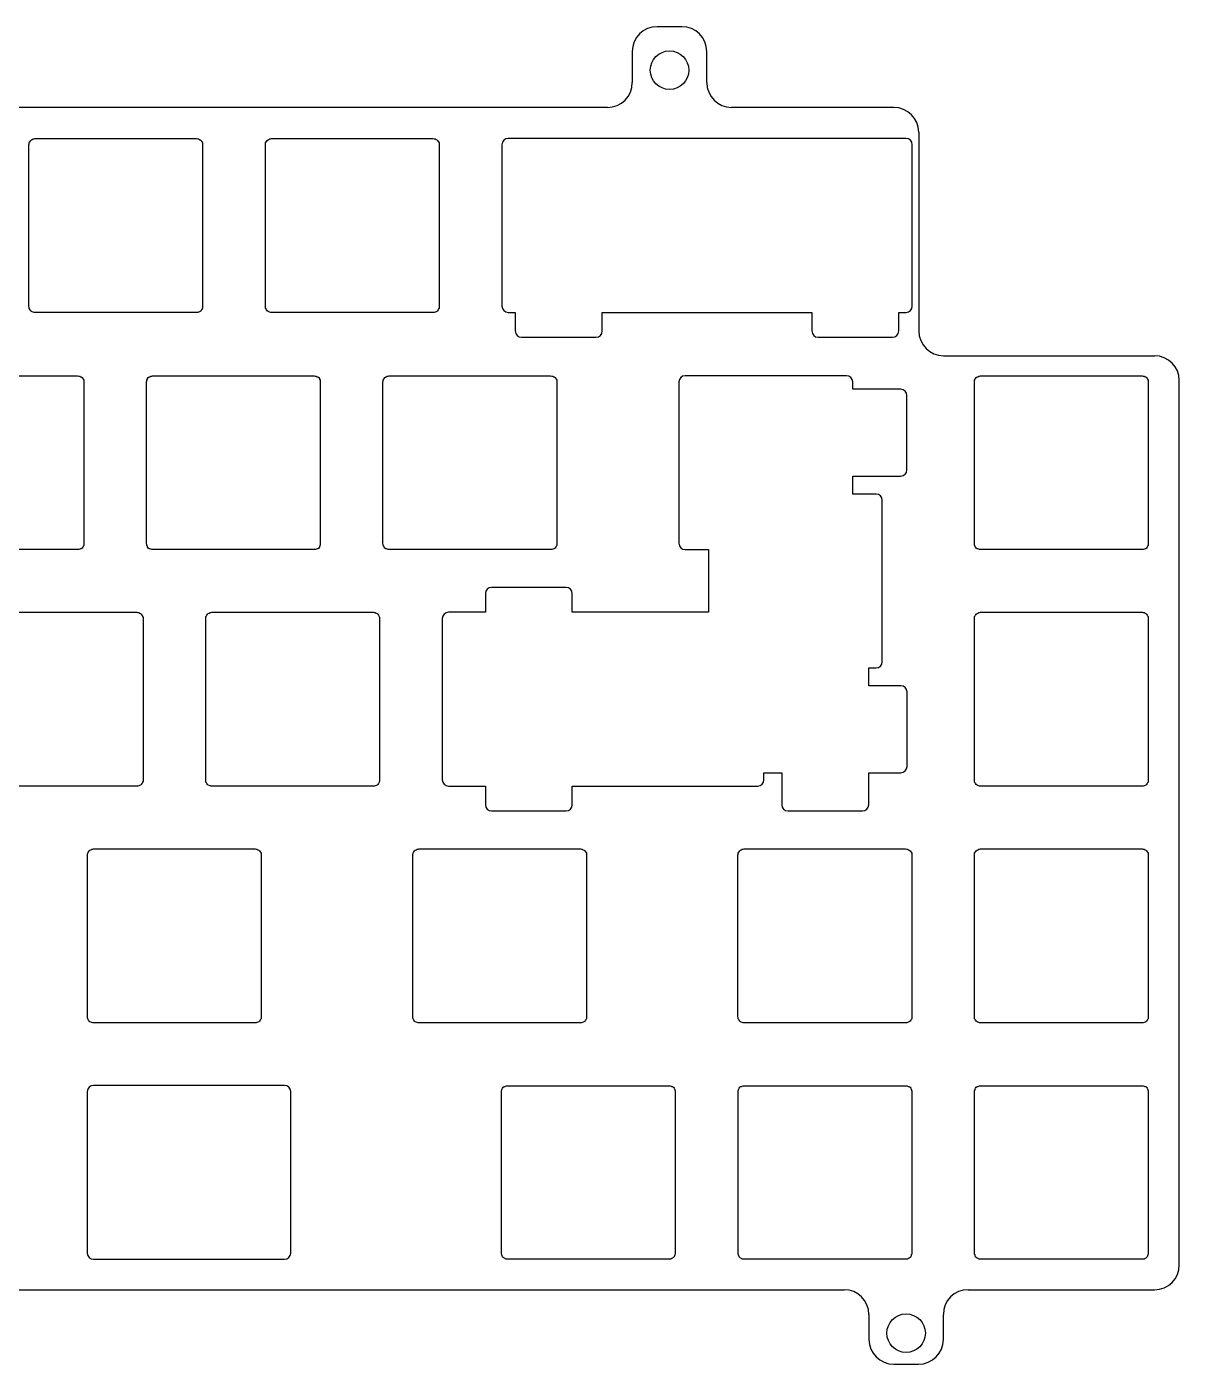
# Model space of a CAD drawing. Header units: millimetres. Extents: x 0 to 378, y -8 to 246.
# Drawn here: x 285.2 to 378, y 138.4 to 246.1 of the extents above; entities that cross this region are included whole.
import ezdxf

# ---------------------------------------------------------------- set-up
doc = ezdxf.new("R2010")
doc.units = ezdxf.units.MM
doc.header["$LTSCALE"] = 23.1

msp = doc.modelspace()

# ---------------------------------------------------------------- linework, layer by layer
at = {"color": 7, "lineweight": -3}
for p, q in [((337.99, 246.15), (335.99, 246.15)), ((333.99, 244.15), (333.99, 241.65)), ((339.99, 241.65), (339.99, 244.15)), ((331.99, 239.65), (221.14, 239.65)), ((355.06, 239.65), (341.99, 239.65)), ((356.04, 237.15), (323.99, 237.15)), ((357.06, 237.65), (357.06, 221.65)), ((323.49, 236.65), (323.49, 223.65)), ((356.54, 223.65), (356.54, 236.65)), ((323.99, 223.15), (324.57, 223.15)), ((324.57, 223.15), (324.57, 221.65)), ((331.57, 221.65), (331.57, 223.15)), ((331.57, 223.15), (348.45, 223.15)), ((348.45, 223.15), (348.45, 221.65)), ((355.45, 221.65), (355.45, 223.15)), ((355.45, 223.15), (356.04, 223.15)), ((325.07, 221.15), (331.07, 221.15)), ((348.95, 221.15), (354.95, 221.15)), ((359.06, 219.65), (376.04, 219.65)), ((351.24, 218.05), (338.24, 218.05)), ((378.04, 146.45), (378.04, 217.65)), ((337.74, 217.55), (337.74, 204.55)), ((351.74, 216.96), (351.74, 217.55)), ((355.6, 216.96), (351.74, 216.96)), ((356.1, 210.46), (356.1, 216.46)), ((351.74, 208.52), (351.74, 209.96)), ((351.74, 209.96), (355.6, 209.96)), ((353.62, 208.52), (351.74, 208.52)), ((354.12, 195.02), (354.12, 208.02)), ((338.24, 204.05), (340.12, 204.05)), ((340.12, 204.05), (340.12, 199)), ((322.16, 200.5), (322.16, 199)), ((328.66, 201), (322.66, 201)), ((329.16, 199), (329.16, 200.5)), ((318.69, 198.5), (318.69, 185.5)), ((322.16, 199), (319.19, 199)), ((340.12, 199), (329.16, 199)), ((353.03, 193.08), (353.03, 194.52)), ((353.03, 194.52), (353.62, 194.52)), ((355.62, 193.08), (353.03, 193.08)), ((356.12, 186.58), (356.12, 192.58)), ((344.59, 185.5), (344.59, 186.08)), ((344.59, 186.08), (346.03, 186.08)), ((346.03, 186.08), (346.03, 183.5)), ((353.03, 183.5), (353.03, 186.08)), ((353.03, 186.08), (355.62, 186.08)), ((319.19, 185), (322.16, 185)), ((322.16, 185), (322.16, 183.5)), ((329.16, 183.5), (329.16, 185)), ((329.16, 185), (344.09, 185)), ((322.66, 183), (328.66, 183)), ((346.53, 183), (352.53, 183)), ((305.98, 160.9), (290.6, 160.9)), ((290.1, 160.4), (290.1, 147.4)), ((306.48, 147.4), (306.48, 160.4)), ((290.6, 146.9), (305.98, 146.9)), ((259.19, 144.45), (351.04, 144.45)), ((361.04, 144.45), (376.04, 144.45)), ((353.04, 142.45), (353.04, 140.45)), ((359.04, 140.45), (359.04, 142.45)), ((355.04, 138.45), (357.04, 138.45))]:
    msp.add_line(p, q, dxfattribs=at)
for points in [[(299.39, 223.65), (299.39, 223.55), (299.39, 223.47), (299.39, 223.47), (299.34, 223.42), (299.31, 223.35), (299.31, 223.35), (299.26, 223.27), (299.19, 223.22), (299.19, 223.22), (299.14, 223.2), (299.06, 223.17), (299.06, 223.17), (298.99, 223.15), (298.89, 223.15), (285.89, 223.15), (285.89, 223.15), (285.81, 223.15), (285.74, 223.17), (285.74, 223.17), (285.66, 223.2), (285.61, 223.22), (285.61, 223.22), (285.54, 223.27), (285.49, 223.35), (285.49, 223.35), (285.46, 223.42), (285.41, 223.47), (285.41, 223.47), (285.41, 223.55), (285.39, 223.65), (285.39, 236.65), (285.39, 236.65), (285.41, 236.72), (285.41, 236.8), (285.41, 236.8), (285.46, 236.87), (285.49, 236.92), (285.49, 236.92), (285.54, 237), (285.61, 237.05), (285.61, 237.05), (285.66, 237.07), (285.74, 237.12), (285.74, 237.12), (285.81, 237.12), (285.89, 237.15), (298.89, 237.15), (298.89, 237.15), (298.99, 237.12), (299.06, 237.12), (299.06, 237.12), (299.14, 237.07), (299.19, 237.05), (299.19, 237.05), (299.26, 237), (299.31, 236.92), (299.31, 236.92), (299.34, 236.87), (299.39, 236.8), (299.39, 236.8), (299.39, 236.72), (299.39, 236.65), (299.39, 223.65)], [(318.44, 223.65), (318.44, 223.55), (318.44, 223.47), (318.44, 223.47), (318.39, 223.42), (318.36, 223.35), (318.36, 223.35), (318.31, 223.27), (318.24, 223.22), (318.24, 223.22), (318.19, 223.2), (318.11, 223.17), (318.11, 223.17), (318.04, 223.15), (317.94, 223.15), (304.94, 223.15), (304.94, 223.15), (304.86, 223.15), (304.79, 223.17), (304.79, 223.17), (304.71, 223.2), (304.66, 223.22), (304.66, 223.22), (304.59, 223.27), (304.54, 223.35), (304.54, 223.35), (304.51, 223.42), (304.46, 223.47), (304.46, 223.47), (304.46, 223.55), (304.44, 223.65), (304.44, 236.65), (304.44, 236.65), (304.46, 236.72), (304.46, 236.8), (304.46, 236.8), (304.51, 236.87), (304.54, 236.92), (304.54, 236.92), (304.59, 237), (304.66, 237.05), (304.66, 237.05), (304.71, 237.07), (304.79, 237.12), (304.79, 237.12), (304.86, 237.12), (304.94, 237.15), (317.94, 237.15), (317.94, 237.15), (318.04, 237.12), (318.11, 237.12), (318.11, 237.12), (318.19, 237.07), (318.24, 237.05), (318.24, 237.05), (318.31, 237), (318.36, 236.92), (318.36, 236.92), (318.39, 236.87), (318.44, 236.8), (318.44, 236.8), (318.44, 236.72), (318.44, 236.65), (318.44, 223.65)], [(276.31, 218.05), (289.31, 218.05), (289.31, 218.05), (289.41, 218.02), (289.49, 218.02), (289.49, 218.02), (289.56, 217.97), (289.61, 217.95), (289.61, 217.95), (289.69, 217.9), (289.74, 217.82), (289.74, 217.82), (289.76, 217.77), (289.81, 217.7), (289.81, 217.7), (289.81, 217.62), (289.81, 217.55), (289.81, 204.55)], [(308.86, 204.55), (308.86, 204.45), (308.86, 204.37), (308.86, 204.37), (308.81, 204.32), (308.79, 204.25), (308.79, 204.25), (308.74, 204.17), (308.66, 204.12), (308.66, 204.12), (308.61, 204.1), (308.54, 204.07), (308.54, 204.07), (308.46, 204.05), (308.36, 204.05), (295.36, 204.05), (295.36, 204.05), (295.29, 204.05), (295.21, 204.07), (295.21, 204.07), (295.14, 204.1), (295.09, 204.12), (295.09, 204.12), (295.01, 204.17), (294.96, 204.25), (294.96, 204.25), (294.94, 204.32), (294.89, 204.37), (294.89, 204.37), (294.89, 204.45), (294.86, 204.55), (294.86, 217.55), (294.86, 217.55), (294.89, 217.62), (294.89, 217.7), (294.89, 217.7), (294.94, 217.77), (294.96, 217.82), (294.96, 217.82), (295.01, 217.9), (295.09, 217.95), (295.09, 217.95), (295.14, 217.97), (295.21, 218.02), (295.21, 218.02), (295.29, 218.02), (295.36, 218.05), (308.36, 218.05), (308.36, 218.05), (308.46, 218.02), (308.54, 218.02), (308.54, 218.02), (308.61, 217.97), (308.66, 217.95), (308.66, 217.95), (308.74, 217.9), (308.79, 217.82), (308.79, 217.82), (308.81, 217.77), (308.86, 217.7), (308.86, 217.7), (308.86, 217.62), (308.86, 217.55), (308.86, 204.55)], [(327.91, 204.55), (327.91, 204.45), (327.91, 204.37), (327.91, 204.37), (327.86, 204.32), (327.84, 204.25), (327.84, 204.25), (327.79, 204.17), (327.71, 204.12), (327.71, 204.12), (327.66, 204.1), (327.59, 204.07), (327.59, 204.07), (327.51, 204.05), (327.41, 204.05), (314.41, 204.05), (314.41, 204.05), (314.34, 204.05), (314.26, 204.07), (314.26, 204.07), (314.19, 204.1), (314.14, 204.12), (314.14, 204.12), (314.06, 204.17), (314.01, 204.25), (314.01, 204.25), (313.99, 204.32), (313.94, 204.37), (313.94, 204.37), (313.94, 204.45), (313.91, 204.55), (313.91, 217.55), (313.91, 217.55), (313.94, 217.62), (313.94, 217.7), (313.94, 217.7), (313.99, 217.77), (314.01, 217.82), (314.01, 217.82), (314.06, 217.9), (314.14, 217.95), (314.14, 217.95), (314.19, 217.97), (314.26, 218.02), (314.26, 218.02), (314.34, 218.02), (314.41, 218.05), (327.41, 218.05), (327.41, 218.05), (327.51, 218.02), (327.59, 218.02), (327.59, 218.02), (327.66, 217.97), (327.71, 217.95), (327.71, 217.95), (327.79, 217.9), (327.84, 217.82), (327.84, 217.82), (327.86, 217.77), (327.91, 217.7), (327.91, 217.7), (327.91, 217.62), (327.91, 217.55), (327.91, 204.55)], [(375.54, 204.55), (375.54, 204.45), (375.54, 204.37), (375.54, 204.37), (375.49, 204.32), (375.46, 204.25), (375.46, 204.25), (375.41, 204.17), (375.34, 204.12), (375.34, 204.12), (375.29, 204.1), (375.21, 204.07), (375.21, 204.07), (375.14, 204.05), (375.04, 204.05), (362.04, 204.05), (362.04, 204.05), (361.96, 204.05), (361.89, 204.07), (361.89, 204.07), (361.81, 204.1), (361.76, 204.12), (361.76, 204.12), (361.69, 204.17), (361.64, 204.25), (361.64, 204.25), (361.61, 204.32), (361.56, 204.37), (361.56, 204.37), (361.56, 204.45), (361.54, 204.55), (361.54, 217.55), (361.54, 217.55), (361.56, 217.62), (361.56, 217.7), (361.56, 217.7), (361.61, 217.77), (361.64, 217.82), (361.64, 217.82), (361.69, 217.9), (361.76, 217.95), (361.76, 217.95), (361.81, 217.97), (361.89, 218.02), (361.89, 218.02), (361.96, 218.02), (362.04, 218.05), (375.04, 218.05), (375.04, 218.05), (375.14, 218.02), (375.21, 218.02), (375.21, 218.02), (375.29, 217.97), (375.34, 217.95), (375.34, 217.95), (375.41, 217.9), (375.46, 217.82), (375.46, 217.82), (375.49, 217.77), (375.54, 217.7), (375.54, 217.7), (375.54, 217.62), (375.54, 217.55), (375.54, 204.55)], [(289.81, 204.55), (289.81, 204.45), (289.81, 204.37), (289.81, 204.37), (289.76, 204.32), (289.74, 204.25), (289.74, 204.25), (289.69, 204.17), (289.61, 204.12), (289.61, 204.12), (289.56, 204.1), (289.49, 204.07), (289.49, 204.07), (289.41, 204.05), (289.31, 204.05), (276.31, 204.05)], [(281.09, 199), (294.09, 199), (294.09, 199), (294.16, 198.97), (294.24, 198.97), (294.24, 198.97), (294.31, 198.92), (294.39, 198.9), (294.39, 198.9), (294.44, 198.85), (294.49, 198.77), (294.49, 198.77), (294.54, 198.72), (294.56, 198.65), (294.56, 198.65), (294.59, 198.57), (294.59, 198.5), (294.59, 185.5)], [(313.64, 185.5), (313.64, 185.4), (313.61, 185.32), (313.61, 185.32), (313.59, 185.27), (313.54, 185.2), (313.54, 185.2), (313.49, 185.12), (313.44, 185.07), (313.44, 185.07), (313.36, 185.05), (313.29, 185.02), (313.29, 185.02), (313.21, 185), (313.14, 185), (300.14, 185), (300.14, 185), (300.06, 185), (299.99, 185.02), (299.99, 185.02), (299.91, 185.05), (299.84, 185.07), (299.84, 185.07), (299.79, 185.12), (299.74, 185.2), (299.74, 185.2), (299.69, 185.27), (299.66, 185.32), (299.66, 185.32), (299.64, 185.4), (299.64, 185.5), (299.64, 198.5), (299.64, 198.5), (299.64, 198.57), (299.66, 198.65), (299.66, 198.65), (299.69, 198.72), (299.74, 198.77), (299.74, 198.77), (299.79, 198.85), (299.84, 198.9), (299.84, 198.9), (299.91, 198.92), (299.99, 198.97), (299.99, 198.97), (300.06, 198.97), (300.14, 199), (313.14, 199), (313.14, 199), (313.21, 198.97), (313.29, 198.97), (313.29, 198.97), (313.36, 198.92), (313.44, 198.9), (313.44, 198.9), (313.49, 198.85), (313.54, 198.77), (313.54, 198.77), (313.59, 198.72), (313.61, 198.65), (313.61, 198.65), (313.64, 198.57), (313.64, 198.5), (313.64, 185.5)], [(375.54, 185.5), (375.54, 185.4), (375.54, 185.32), (375.54, 185.32), (375.49, 185.27), (375.46, 185.2), (375.46, 185.2), (375.41, 185.12), (375.34, 185.07), (375.34, 185.07), (375.29, 185.05), (375.21, 185.02), (375.21, 185.02), (375.14, 185), (375.04, 185), (362.04, 185), (362.04, 185), (361.96, 185), (361.89, 185.02), (361.89, 185.02), (361.81, 185.05), (361.76, 185.07), (361.76, 185.07), (361.69, 185.12), (361.64, 185.2), (361.64, 185.2), (361.61, 185.27), (361.56, 185.32), (361.56, 185.32), (361.56, 185.4), (361.54, 185.5), (361.54, 198.5), (361.54, 198.5), (361.56, 198.57), (361.56, 198.65), (361.56, 198.65), (361.61, 198.72), (361.64, 198.77), (361.64, 198.77), (361.69, 198.85), (361.76, 198.9), (361.76, 198.9), (361.81, 198.92), (361.89, 198.97), (361.89, 198.97), (361.96, 198.97), (362.04, 199), (375.04, 199), (375.04, 199), (375.14, 198.97), (375.21, 198.97), (375.21, 198.97), (375.29, 198.92), (375.34, 198.9), (375.34, 198.9), (375.41, 198.85), (375.46, 198.77), (375.46, 198.77), (375.49, 198.72), (375.54, 198.65), (375.54, 198.65), (375.54, 198.57), (375.54, 198.5), (375.54, 185.5)], [(294.59, 185.5), (294.59, 185.4), (294.56, 185.32), (294.56, 185.32), (294.54, 185.27), (294.49, 185.2), (294.49, 185.2), (294.44, 185.12), (294.39, 185.07), (294.39, 185.07), (294.31, 185.05), (294.24, 185.02), (294.24, 185.02), (294.16, 185), (294.09, 185), (281.09, 185)], [(304.11, 166.45), (304.11, 166.35), (304.09, 166.27), (304.09, 166.27), (304.06, 166.22), (304.01, 166.15), (304.01, 166.15), (303.96, 166.07), (303.91, 166.02), (303.91, 166.02), (303.84, 166), (303.76, 165.97), (303.76, 165.97), (303.69, 165.95), (303.61, 165.95), (290.61, 165.95), (290.61, 165.95), (290.54, 165.95), (290.46, 165.97), (290.46, 165.97), (290.39, 166), (290.31, 166.02), (290.31, 166.02), (290.26, 166.07), (290.21, 166.15), (290.21, 166.15), (290.16, 166.22), (290.14, 166.27), (290.14, 166.27), (290.11, 166.35), (290.11, 166.45), (290.11, 179.45), (290.11, 179.45), (290.11, 179.52), (290.14, 179.6), (290.14, 179.6), (290.16, 179.67), (290.21, 179.72), (290.21, 179.72), (290.26, 179.8), (290.31, 179.85), (290.31, 179.85), (290.39, 179.87), (290.46, 179.92), (290.46, 179.92), (290.54, 179.92), (290.61, 179.95), (303.61, 179.95), (303.61, 179.95), (303.69, 179.92), (303.76, 179.92), (303.76, 179.92), (303.84, 179.87), (303.91, 179.85), (303.91, 179.85), (303.96, 179.8), (304.01, 179.72), (304.01, 179.72), (304.06, 179.67), (304.09, 179.6), (304.09, 179.6), (304.11, 179.52), (304.11, 179.45), (304.11, 166.45)], [(330.31, 166.45), (330.31, 166.35), (330.29, 166.27), (330.29, 166.27), (330.26, 166.22), (330.21, 166.15), (330.21, 166.15), (330.16, 166.07), (330.11, 166.02), (330.11, 166.02), (330.04, 166), (329.96, 165.97), (329.96, 165.97), (329.89, 165.95), (329.81, 165.95), (316.81, 165.95), (316.81, 165.95), (316.74, 165.95), (316.66, 165.97), (316.66, 165.97), (316.59, 166), (316.51, 166.02), (316.51, 166.02), (316.46, 166.07), (316.41, 166.15), (316.41, 166.15), (316.36, 166.22), (316.34, 166.27), (316.34, 166.27), (316.31, 166.35), (316.31, 166.45), (316.31, 179.45), (316.31, 179.45), (316.31, 179.52), (316.34, 179.6), (316.34, 179.6), (316.36, 179.67), (316.41, 179.72), (316.41, 179.72), (316.46, 179.8), (316.51, 179.85), (316.51, 179.85), (316.59, 179.87), (316.66, 179.92), (316.66, 179.92), (316.74, 179.92), (316.81, 179.95), (329.81, 179.95), (329.81, 179.95), (329.89, 179.92), (329.96, 179.92), (329.96, 179.92), (330.04, 179.87), (330.11, 179.85), (330.11, 179.85), (330.16, 179.8), (330.21, 179.72), (330.21, 179.72), (330.26, 179.67), (330.29, 179.6), (330.29, 179.6), (330.31, 179.52), (330.31, 179.45), (330.31, 166.45)], [(356.49, 166.45), (356.49, 166.35), (356.49, 166.27), (356.49, 166.27), (356.44, 166.22), (356.41, 166.15), (356.41, 166.15), (356.36, 166.07), (356.29, 166.02), (356.29, 166.02), (356.24, 166), (356.16, 165.97), (356.16, 165.97), (356.09, 165.95), (355.99, 165.95), (342.99, 165.95), (342.99, 165.95), (342.91, 165.95), (342.84, 165.97), (342.84, 165.97), (342.76, 166), (342.71, 166.02), (342.71, 166.02), (342.64, 166.07), (342.59, 166.15), (342.59, 166.15), (342.56, 166.22), (342.51, 166.27), (342.51, 166.27), (342.51, 166.35), (342.49, 166.45), (342.49, 179.45), (342.49, 179.45), (342.51, 179.52), (342.51, 179.6), (342.51, 179.6), (342.56, 179.67), (342.59, 179.72), (342.59, 179.72), (342.64, 179.8), (342.71, 179.85), (342.71, 179.85), (342.76, 179.87), (342.84, 179.92), (342.84, 179.92), (342.91, 179.92), (342.99, 179.95), (355.99, 179.95), (355.99, 179.95), (356.09, 179.92), (356.16, 179.92), (356.16, 179.92), (356.24, 179.87), (356.29, 179.85), (356.29, 179.85), (356.36, 179.8), (356.41, 179.72), (356.41, 179.72), (356.44, 179.67), (356.49, 179.6), (356.49, 179.6), (356.49, 179.52), (356.49, 179.45), (356.49, 166.45)], [(375.54, 166.45), (375.54, 166.35), (375.54, 166.27), (375.54, 166.27), (375.49, 166.22), (375.46, 166.15), (375.46, 166.15), (375.41, 166.07), (375.34, 166.02), (375.34, 166.02), (375.29, 166), (375.21, 165.97), (375.21, 165.97), (375.14, 165.95), (375.04, 165.95), (362.04, 165.95), (362.04, 165.95), (361.96, 165.95), (361.89, 165.97), (361.89, 165.97), (361.81, 166), (361.76, 166.02), (361.76, 166.02), (361.69, 166.07), (361.64, 166.15), (361.64, 166.15), (361.61, 166.22), (361.56, 166.27), (361.56, 166.27), (361.56, 166.35), (361.54, 166.45), (361.54, 179.45), (361.54, 179.45), (361.56, 179.52), (361.56, 179.6), (361.56, 179.6), (361.61, 179.67), (361.64, 179.72), (361.64, 179.72), (361.69, 179.8), (361.76, 179.85), (361.76, 179.85), (361.81, 179.87), (361.89, 179.92), (361.89, 179.92), (361.96, 179.92), (362.04, 179.95), (375.04, 179.95), (375.04, 179.95), (375.14, 179.92), (375.21, 179.92), (375.21, 179.92), (375.29, 179.87), (375.34, 179.85), (375.34, 179.85), (375.41, 179.8), (375.46, 179.72), (375.46, 179.72), (375.49, 179.67), (375.54, 179.6), (375.54, 179.6), (375.54, 179.52), (375.54, 179.45), (375.54, 166.45)], [(337.44, 147.4), (337.44, 147.32), (337.41, 147.25), (337.41, 147.25), (337.39, 147.17), (337.36, 147.1), (337.36, 147.1), (337.31, 147.05), (337.24, 147), (337.24, 147), (337.16, 146.95), (337.11, 146.92), (337.11, 146.92), (337.04, 146.9), (336.94, 146.9), (323.96, 146.9), (323.96, 146.9), (323.86, 146.9), (323.79, 146.92), (323.79, 146.92), (323.74, 146.95), (323.66, 147), (323.66, 147), (323.59, 147.05), (323.54, 147.1), (323.54, 147.1), (323.51, 147.17), (323.49, 147.25), (323.49, 147.25), (323.46, 147.32), (323.46, 147.4), (323.46, 160.37), (323.46, 160.37), (323.46, 160.47), (323.49, 160.55), (323.49, 160.55), (323.51, 160.62), (323.54, 160.67), (323.54, 160.67), (323.59, 160.75), (323.66, 160.8), (323.66, 160.8), (323.74, 160.82), (323.79, 160.85), (323.79, 160.85), (323.86, 160.87), (323.96, 160.87), (336.94, 160.87), (336.94, 160.87), (337.04, 160.87), (337.11, 160.85), (337.11, 160.85), (337.16, 160.82), (337.24, 160.8), (337.24, 160.8), (337.31, 160.75), (337.36, 160.67), (337.36, 160.67), (337.39, 160.62), (337.41, 160.55), (337.41, 160.55), (337.44, 160.47), (337.44, 160.37), (337.44, 147.4)], [(356.49, 147.4), (356.49, 147.32), (356.46, 147.25), (356.46, 147.25), (356.44, 147.17), (356.41, 147.1), (356.41, 147.1), (356.36, 147.05), (356.29, 147), (356.29, 147), (356.21, 146.95), (356.16, 146.92), (356.16, 146.92), (356.09, 146.9), (355.99, 146.9), (343.01, 146.9), (343.01, 146.9), (342.91, 146.9), (342.84, 146.92), (342.84, 146.92), (342.79, 146.95), (342.71, 147), (342.71, 147), (342.64, 147.05), (342.59, 147.1), (342.59, 147.1), (342.56, 147.17), (342.54, 147.25), (342.54, 147.25), (342.51, 147.32), (342.51, 147.4), (342.51, 160.37), (342.51, 160.37), (342.51, 160.47), (342.54, 160.55), (342.54, 160.55), (342.56, 160.62), (342.59, 160.67), (342.59, 160.67), (342.64, 160.75), (342.71, 160.8), (342.71, 160.8), (342.79, 160.82), (342.84, 160.85), (342.84, 160.85), (342.91, 160.87), (343.01, 160.87), (355.99, 160.87), (355.99, 160.87), (356.09, 160.87), (356.16, 160.85), (356.16, 160.85), (356.21, 160.82), (356.29, 160.8), (356.29, 160.8), (356.36, 160.75), (356.41, 160.67), (356.41, 160.67), (356.44, 160.62), (356.46, 160.55), (356.46, 160.55), (356.49, 160.47), (356.49, 160.37), (356.49, 147.4)], [(375.54, 147.4), (375.54, 147.32), (375.51, 147.25), (375.51, 147.25), (375.49, 147.17), (375.46, 147.1), (375.46, 147.1), (375.41, 147.05), (375.34, 147), (375.34, 147), (375.26, 146.95), (375.21, 146.92), (375.21, 146.92), (375.14, 146.9), (375.04, 146.9), (362.06, 146.9), (362.06, 146.9), (361.96, 146.9), (361.89, 146.92), (361.89, 146.92), (361.84, 146.95), (361.76, 147), (361.76, 147), (361.69, 147.05), (361.64, 147.1), (361.64, 147.1), (361.61, 147.17), (361.59, 147.25), (361.59, 147.25), (361.56, 147.32), (361.56, 147.4), (361.56, 160.37), (361.56, 160.37), (361.56, 160.47), (361.59, 160.55), (361.59, 160.55), (361.61, 160.62), (361.64, 160.67), (361.64, 160.67), (361.69, 160.75), (361.76, 160.8), (361.76, 160.8), (361.84, 160.82), (361.89, 160.85), (361.89, 160.85), (361.96, 160.87), (362.06, 160.87), (375.04, 160.87), (375.04, 160.87), (375.14, 160.87), (375.21, 160.85), (375.21, 160.85), (375.26, 160.82), (375.34, 160.8), (375.34, 160.8), (375.41, 160.75), (375.46, 160.67), (375.46, 160.67), (375.49, 160.62), (375.51, 160.55), (375.51, 160.55), (375.54, 160.47), (375.54, 160.37), (375.54, 147.4)]]:
    msp.add_lwpolyline(points, dxfattribs=at)
for centre in [(336.99, 242.65), (356.04, 140.95)]:
    msp.add_circle(centre, 1.55, dxfattribs=at)
for centre, radius, start, end in [((335.99, 244.15), 2, 90, 180), ((337.99, 244.15), 2, 0, 90), ((331.99, 241.65), 2, 270, 0), ((341.99, 241.65), 2, 180, 270), ((355.06, 237.65), 2, 0, 90), ((323.99, 236.65), 0.5, 90, 180), ((356.04, 236.65), 0.5, 0, 90), ((323.99, 223.65), 0.5, 180, 270), ((356.04, 223.65), 0.5, 270, 0), ((325.07, 221.65), 0.5, 180, 270), ((331.07, 221.65), 0.5, 270, 0), ((348.95, 221.65), 0.5, 180, 270), ((354.95, 221.65), 0.5, 270, 0), ((359.06, 221.65), 2, 180, 270), ((376.04, 217.65), 2, 0, 90), ((338.24, 217.55), 0.5, 90, 180), ((351.24, 217.55), 0.5, 0, 90), ((355.6, 216.46), 0.5, 0, 90), ((355.6, 210.46), 0.5, 270, 0), ((353.62, 208.02), 0.5, 0, 90), ((338.24, 204.55), 0.5, 180, 270), ((322.66, 200.5), 0.5, 90, 180), ((328.66, 200.5), 0.5, 0, 90), ((319.19, 198.5), 0.5, 90, 180), ((353.62, 195.02), 0.5, 270, 0), ((355.62, 192.58), 0.5, 0, 90), ((355.62, 186.58), 0.5, 270, 0), ((319.19, 185.5), 0.5, 180, 270), ((344.09, 185.5), 0.5, 270, 0), ((322.66, 183.5), 0.5, 180, 270), ((328.66, 183.5), 0.5, 270, 0), ((346.53, 183.5), 0.5, 180, 270), ((352.53, 183.5), 0.5, 270, 0), ((290.6, 160.4), 0.5, 90, 180), ((305.98, 160.4), 0.5, 0, 90), ((290.6, 147.4), 0.5, 180, 270), ((305.98, 147.4), 0.5, 270, 0), ((376.04, 146.45), 2, 270, 0), ((351.04, 142.45), 2, 0, 90), ((361.04, 142.45), 2, 90, 180), ((355.04, 140.45), 2, 180, 270), ((357.04, 140.45), 2, 270, 0)]:
    msp.add_arc(centre, radius, start, end, dxfattribs=at)

doc.saveas('drawing.dxf')
